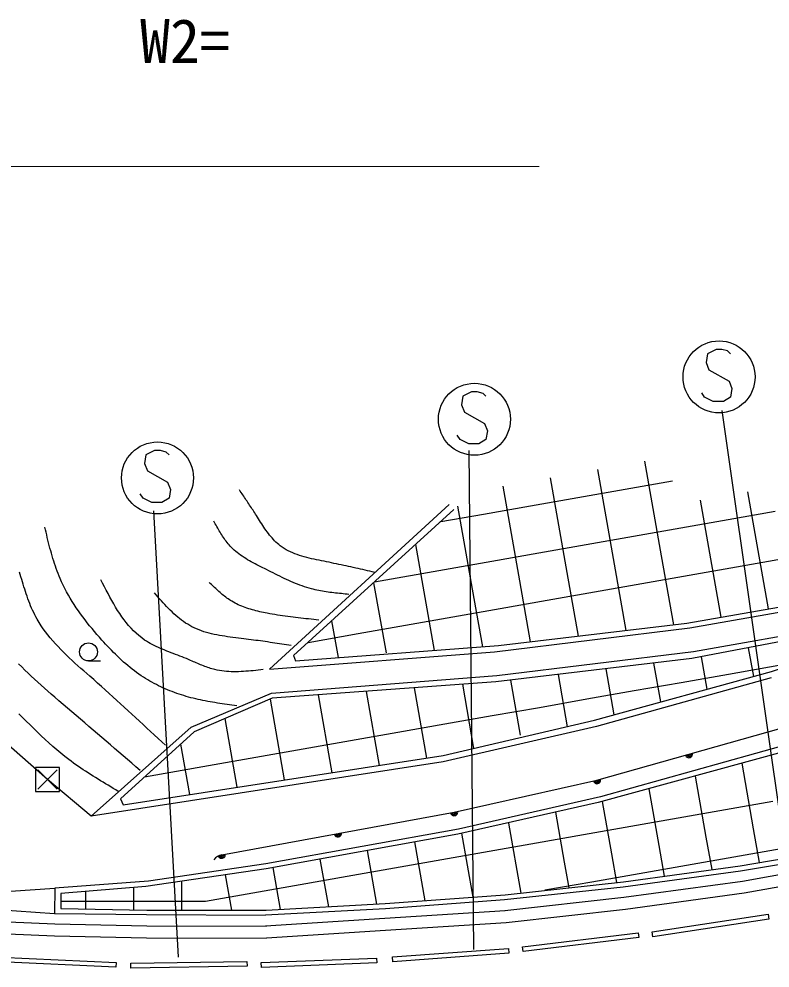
# Model space of a CAD drawing. Units: millimetres, scale not verified. Extents: x 40000 to 680000, y 20000 to 380000.
# Drawn here: x 337835 to 369130, y 278648 to 318214 of the extents above; entities that cross this region are included whole.
import ezdxf
from ezdxf.enums import TextEntityAlignment as Align

# ---------------------------------------------------------------- set-up
doc = ezdxf.new("R2010")
doc.units = ezdxf.units.MM
doc.header["$LTSCALE"] = 1000
for name, color, linetype, lineweight in [('M-BGD', 7, 'Continuous', 25), ('M-BMK-ROW', 30, 'Continuous', 25), ('M-STR-STRC', 7, 'Continuous', 25), ('M-TTL', 2, 'Continuous', 140)]:
    doc.layers.add(name, color=color, linetype=linetype, lineweight=lineweight)
doc.layers.add('M-STR-STR1', color=7, linetype='Continuous')
doc.styles.add('ＭＳ ゴシック', font='')
doc.styles.get('ＭＳ ゴシック').set_extended_font_data('MS Gothic')

msp = doc.modelspace()

# ---------------------------------------------------------------- linework, layer by layer
at = {"layer": 'M-BGD'}
for p, q in [((363906, 299775), (364253, 297805)), ((361936, 299428), (362283, 297458)), ((357997, 298733), (358344, 296764)), ((359967, 299080), (360314, 297111)), ((363095, 298617), (365064, 298964)), ((361125, 298269), (363095, 298617)), ((368192, 298500), (368540, 296530)), ((348280, 291104), (355767, 297973)), ((359155, 297922), (361125, 298269)), ((366223, 298153), (366570, 296183)), ((355416, 297263), (357186, 297575)), ((356113, 297898), (356375, 296416)), ((357186, 297575), (359155, 297922)), ((364253, 297805), (364600, 295836)), ((367381, 297342), (369351, 297689)), ((362283, 297458), (362631, 295489)), ((365412, 296994), (367381, 297342)), ((358344, 296764), (358692, 294794)), ((360314, 297111), (360661, 295141)), ((363442, 296647), (365412, 296994)), ((356375, 296416), (356722, 294447)), ((361472, 296300), (363442, 296647)), ((368540, 296530), (369053, 293616)), ((354364, 296304), (354752, 294099)), ((359503, 295952), (361472, 296300)), ((366570, 296183), (367083, 293272)), ((355563, 295258), (357533, 295605)), ((357533, 295605), (359503, 295952)), ((364600, 295836), (365108, 292959)), ((367728, 295372), (369698, 295719)), ((352651, 294744), (355563, 295258)), ((362631, 295489), (363118, 292722)), ((365759, 295025), (367728, 295372)), ((358692, 294794), (359140, 292250)), ((360661, 295141), (361129, 292486)), ((363789, 294677), (365759, 295025)), ((352614, 294710), (353130, 291782)), ((356722, 294447), (357146, 292042)), ((361820, 294330), (363789, 294677)), ((354752, 294099), (355142, 291891)), ((357880, 293635), (359850, 293983)), ((359850, 293983), (361820, 294330)), ((355911, 293288), (357880, 293635)), ((353941, 292941), (355911, 293288)), ((350864, 293116), (351133, 291589)), ((351972, 292594), (353941, 292941)), ((349886, 292226), (351972, 292594)), ((368226, 292000), (368437, 290802)), ((366261, 291628), (366500, 290271)), ((340731, 291452), (341231, 291452)), ((364276, 291363), (364563, 289740)), ((367403, 290905), (370498, 291451)), ((360298, 290888), (360683, 288705)), ((362287, 291126), (362625, 289210)), ((365434, 290558), (367403, 290905)), ((357710, 290578), (348386, 289894)), ((356309, 290476), (356781, 287803)), ((358310, 290650), (358714, 288358)), ((369177, 290740), (361898, 288719)), ((363464, 290211), (365434, 290558)), ((350295, 290034), (350866, 286792)), ((352300, 290181), (352844, 287095)), ((354305, 290328), (354821, 287399)), ((361495, 289864), (363464, 290211)), ((348295, 289855), (348889, 286489)), ((359525, 289516), (361495, 289864)), ((357555, 289169), (359525, 289516)), ((346407, 289045), (346912, 286185)), ((355586, 288822), (357555, 289169)), ((351646, 288127), (353616, 288474)), ((353616, 288474), (355586, 288822)), ((361898, 288719), (355506, 287239)), ((349677, 287780), (351646, 288127)), ((344564, 287979), (344934, 285882)), ((347707, 287432), (349677, 287780)), ((369814, 287952), (362071, 285778)), ((345738, 287085), (347707, 287432)), ((343069, 286615), (345738, 287085)), ((367949, 287182), (368431, 284448)), ((366012, 286651), (366462, 284101)), ((364075, 286119), (364492, 283754)), ((362138, 285588), (362523, 283406)), ((367273, 285259), (369243, 285607)), ((360186, 285143), (360553, 283059)), ((363334, 284565), (365303, 284912)), ((365303, 284912), (367273, 285259)), ((358236, 284681), (358749, 281775)), ((361364, 284217), (363334, 284565)), ((356278, 284268), (356748, 281603)), ((359395, 283870), (361364, 284217)), ((366462, 284101), (366700, 282751)), ((368431, 284448), (368678, 283048)), ((354311, 283905), (354743, 281455)), ((357425, 283523), (359395, 283870)), ((364492, 283754), (364717, 282479)), ((352343, 283549), (352737, 281313)), ((355455, 283176), (357425, 283523)), ((362523, 283406), (362733, 282214)), ((367620, 283290), (369590, 283637)), ((350375, 283193), (350726, 281201)), ((353486, 282828), (355455, 283176)), ((360553, 283059), (360741, 281994)), ((363681, 282595), (365651, 282942)), ((365651, 282942), (367620, 283290)), ((346429, 282535), (346690, 281058)), ((348407, 282837), (348715, 281088)), ((351516, 282481), (353486, 282828)), ((361711, 282248), (363681, 282595)), ((344607, 282266), (344607, 281063)), ((347577, 281786), (349546, 282134)), ((349546, 282134), (351516, 282481)), ((359742, 281901), (361711, 282248)), ((340607, 281840), (340607, 281109)), ((342607, 282003), (342607, 281075)), ((345607, 281439), (347577, 281786)), ((331714, 281464), (339319, 280923)), ((339607, 281439), (341607, 281439)), ((341607, 281439), (343607, 281439)), ((343607, 281439), (345607, 281439))]:
    msp.add_line(p, q, dxfattribs=at)
for points in [[(357817, 292093), (365670, 293026), (371549, 294052), (378221, 295592), (380880, 295949), (394960, 302673), (396574, 303765), (395482, 305094)], [(363022, 282246), (367893, 282915), (372858, 283755), (379652, 285231), (382644, 285991), (387441, 287274), (392285, 288651), (396987, 290171), (406296, 293448), (415700, 296868), (423305, 299674), (424324, 300044), (424031, 301408), (420169, 300923), (415810, 299827), (404799, 297574), (402060, 298818), (386959, 293953), (383916, 293053), (378293, 290727), (369784, 287686), (361975, 285543)], [(352656, 295143), (352557, 295166), (352459, 295188), (352360, 295211), (352261, 295233), (352162, 295256), (352063, 295278), (351964, 295300), (351865, 295323), (351765, 295345), (351666, 295367), (351566, 295389), (351465, 295411), (351365, 295433), (351264, 295455), (351163, 295476), (351061, 295498), (350959, 295519), (350857, 295540), (350754, 295562), (350650, 295583), (350547, 295603), (350444, 295624), (350340, 295645), (350236, 295667), (350133, 295689), (350030, 295712), (349927, 295736), (349825, 295762), (349724, 295789), (349624, 295818), (349526, 295849), (349429, 295882), (349333, 295918), (349239, 295956), (349147, 295997), (349057, 296041), (348969, 296088), (348884, 296138), (348801, 296193), (348721, 296251), (348661, 296300), (348602, 296351), (348544, 296404), (348488, 296459), (348434, 296517), (348381, 296576), (348329, 296637), (348279, 296699), (348229, 296763), (348181, 296827), (348133, 296893), (348086, 296960), (348040, 297028), (347994, 297096), (347949, 297165), (347905, 297234), (347860, 297304), (347816, 297373), (347772, 297443), (347728, 297512), (347693, 297567), (347658, 297621), (347623, 297676), (347588, 297730), (347552, 297784), (347517, 297838), (347482, 297892), (347446, 297946), (347411, 297999), (347376, 298052), (347340, 298106), (347305, 298159), (347270, 298212), (347234, 298265), (347199, 298318), (347163, 298370), (347128, 298423), (347092, 298476), (347057, 298529), (347022, 298581)], [(355960, 297758), (349279, 291673), (349357, 291455), (357817, 292093)], [(351586, 294227), (351507, 294234), (351427, 294241), (351347, 294248), (351268, 294256), (351188, 294263), (351109, 294271), (351030, 294280), (350951, 294289), (350872, 294298), (350793, 294308), (350715, 294319), (350636, 294330), (350558, 294343), (350480, 294356), (350403, 294370), (350326, 294385), (350249, 294401), (350172, 294418), (350096, 294436), (350020, 294456), (349923, 294483), (349827, 294512), (349731, 294543), (349636, 294576), (349541, 294610), (349447, 294647), (349353, 294684), (349260, 294723), (349167, 294764), (349074, 294805), (348981, 294848), (348889, 294891), (348796, 294935), (348704, 294980), (348611, 295026), (348519, 295072), (348427, 295118), (348334, 295165), (348241, 295211), (348148, 295258), (348069, 295298), (347989, 295338), (347909, 295378), (347830, 295418), (347750, 295459), (347671, 295500), (347593, 295542), (347515, 295584), (347439, 295628), (347363, 295672), (347288, 295718), (347214, 295764), (347141, 295812), (347070, 295861), (347000, 295912), (346932, 295965), (346865, 296019), (346801, 296075), (346738, 296134), (346678, 296194), (346634, 296240), (346591, 296288), (346549, 296337), (346509, 296387), (346469, 296439), (346430, 296491), (346393, 296543), (346356, 296597), (346319, 296652), (346284, 296707), (346249, 296763), (346214, 296819), (346181, 296876), (346147, 296933), (346114, 296991), (346081, 297049), (346049, 297107), (346016, 297165), (345984, 297224), (345952, 297282)], [(346911, 289580), (346810, 289594), (346708, 289608), (346607, 289622), (346506, 289636), (346404, 289650), (346303, 289665), (346202, 289681), (346101, 289696), (346000, 289712), (345899, 289729), (345798, 289747), (345698, 289765), (345597, 289784), (345497, 289804), (345397, 289825), (345297, 289847), (345197, 289870), (345098, 289894), (344999, 289919), (344900, 289946), (344801, 289974), (344702, 290003), (344604, 290034), (344506, 290066), (344409, 290099), (344312, 290134), (344215, 290170), (344119, 290208), (344024, 290246), (343929, 290287), (343835, 290329), (343742, 290372), (343649, 290416), (343558, 290462), (343467, 290510), (343376, 290559), (343287, 290609), (343199, 290661), (343111, 290714), (343025, 290769), (342928, 290833), (342832, 290899), (342738, 290966), (342644, 291036), (342552, 291107), (342462, 291180), (342372, 291254), (342283, 291329), (342196, 291406), (342109, 291484), (342023, 291564), (341938, 291644), (341854, 291726), (341771, 291809), (341689, 291893), (341607, 291977), (341526, 292063), (341446, 292149), (341367, 292236), (341288, 292323), (341183, 292440), (341080, 292558), (340979, 292677), (340878, 292798), (340779, 292919), (340681, 293041), (340586, 293165), (340492, 293289), (340399, 293415), (340309, 293542), (340222, 293670), (340136, 293800), (340053, 293931), (339972, 294063), (339895, 294196), (339820, 294331), (339747, 294467), (339678, 294604), (339613, 294743), (339550, 294884), (339507, 294986), (339465, 295090), (339426, 295194), (339387, 295299), (339351, 295404), (339315, 295510), (339281, 295616), (339248, 295723), (339216, 295831), (339185, 295939), (339155, 296047), (339126, 296156), (339097, 296265), (339069, 296374), (339042, 296483), (339015, 296593), (338988, 296703), (338962, 296813), (338936, 296923), (338910, 297033)], [(340841, 284983), (339021, 286504), (331737, 292918), (330362, 295552), (330106, 295402)], [(348280, 291104), (357651, 291835), (365793, 292830), (371564, 293848), (378250, 295339)], [(343939, 287934), (343784, 288078), (343629, 288222), (343474, 288366), (343318, 288510), (343163, 288654), (343007, 288798), (342851, 288943), (342695, 289087), (342538, 289231), (342381, 289375), (342224, 289519), (342066, 289663), (341908, 289807), (341750, 289951), (341590, 290095), (341430, 290239), (341270, 290383), (341109, 290527), (340947, 290671), (340785, 290814), (340661, 290924), (340537, 291033), (340414, 291142), (340290, 291252), (340168, 291362), (340046, 291474), (339926, 291586), (339806, 291699), (339689, 291813), (339574, 291929), (339461, 292046), (339350, 292165), (339242, 292285), (339138, 292408), (339036, 292533), (338939, 292659), (338845, 292789), (338756, 292920), (338670, 293055), (338590, 293192), (338540, 293283), (338493, 293374), (338447, 293467), (338403, 293561), (338361, 293656), (338321, 293752), (338281, 293849), (338244, 293946), (338207, 294045), (338172, 294144), (338137, 294243), (338104, 294344), (338072, 294444), (338040, 294545), (338009, 294647), (337978, 294749), (337948, 294851), (337918, 294953), (337888, 295056), (337858, 295158)], [(348009, 291089), (347906, 291077), (347803, 291066), (347700, 291054), (347597, 291044), (347494, 291034), (347392, 291025), (347290, 291017), (347188, 291010), (347086, 291005), (346985, 291001), (346884, 290999), (346783, 290999), (346683, 291001), (346583, 291005), (346484, 291012), (346385, 291021), (346287, 291034), (346190, 291049), (346093, 291067), (345997, 291089), (345936, 291104), (345876, 291121), (345816, 291139), (345757, 291158), (345697, 291179), (345638, 291200), (345578, 291222), (345519, 291245), (345460, 291268), (345401, 291292), (345342, 291317), (345283, 291342), (345224, 291367), (345165, 291393), (345106, 291419), (345047, 291444), (344987, 291470), (344928, 291496), (344868, 291521), (344808, 291546), (344718, 291583), (344628, 291619), (344537, 291654), (344447, 291689), (344356, 291724), (344265, 291758), (344175, 291793), (344085, 291828), (343995, 291863), (343906, 291899), (343817, 291935), (343730, 291973), (343643, 292011), (343557, 292051), (343472, 292092), (343389, 292135), (343307, 292179), (343227, 292225), (343148, 292273), (343071, 292323), (342949, 292410), (342831, 292504), (342718, 292602), (342610, 292706), (342505, 292815), (342404, 292929), (342307, 293047), (342212, 293169), (342121, 293295), (342032, 293424), (341946, 293557), (341862, 293692), (341780, 293830), (341700, 293970), (341622, 294112), (341544, 294255), (341468, 294400), (341392, 294545), (341317, 294692), (341242, 294838)], [(346282, 283372), (355966, 285146), (361919, 286480), (369594, 288649), (377162, 291232), (380672, 293028), (384156, 294916)], [(350332, 293157), (350224, 293168), (350116, 293178), (350008, 293189), (349900, 293200), (349793, 293211), (349685, 293223), (349577, 293234), (349469, 293246), (349361, 293259), (349253, 293272), (349145, 293285), (349037, 293299), (348929, 293314), (348821, 293329), (348713, 293345), (348605, 293362), (348497, 293380), (348389, 293399), (348281, 293418), (348172, 293439), (348095, 293454), (348018, 293470), (347941, 293487), (347864, 293504), (347787, 293522), (347710, 293541), (347634, 293561), (347559, 293582), (347483, 293604), (347408, 293628), (347334, 293652), (347261, 293678), (347188, 293705), (347115, 293734), (347044, 293764), (346974, 293796), (346904, 293829), (346836, 293864), (346768, 293901), (346702, 293940), (346650, 293971), (346600, 294004), (346549, 294038), (346500, 294073), (346451, 294109), (346403, 294146), (346355, 294184), (346308, 294222), (346261, 294261), (346214, 294301), (346168, 294341), (346122, 294382), (346077, 294424), (346031, 294465), (345986, 294508), (345941, 294550), (345897, 294593), (345852, 294636), (345807, 294679), (345763, 294722)], [(348357, 290107), (357751, 290840), (365941, 291840), (371760, 292868), (379606, 294617)], [(349174, 292093), (349076, 292108), (348979, 292123), (348881, 292138), (348784, 292152), (348686, 292167), (348588, 292182), (348491, 292196), (348393, 292211), (348295, 292225), (348196, 292240), (348098, 292254), (347999, 292268), (347901, 292282), (347802, 292296), (347702, 292309), (347603, 292323), (347503, 292336), (347403, 292349), (347303, 292362), (347202, 292375), (347090, 292389), (346977, 292403), (346865, 292417), (346752, 292431), (346639, 292446), (346527, 292462), (346414, 292478), (346303, 292496), (346192, 292515), (346081, 292536), (345972, 292558), (345863, 292583), (345755, 292610), (345649, 292639), (345544, 292670), (345440, 292705), (345338, 292743), (345238, 292783), (345140, 292828), (345043, 292876), (344953, 292925), (344865, 292977), (344779, 293032), (344694, 293091), (344611, 293152), (344529, 293215), (344449, 293282), (344369, 293350), (344291, 293420), (344214, 293493), (344138, 293567), (344062, 293643), (343988, 293720), (343914, 293798), (343840, 293877), (343768, 293958), (343695, 294039), (343623, 294120), (343551, 294202), (343479, 294284)], [(361814, 288987), (369190, 291008), (373651, 292519), (375059, 293060), (374970, 293373), (371773, 292671), (365868, 291554), (357710, 290578)], [(342888, 286882), (342710, 287034), (342532, 287186), (342354, 287338), (342176, 287490), (341998, 287643), (341820, 287795), (341642, 287947), (341463, 288100), (341285, 288252), (341107, 288405), (340929, 288558), (340751, 288711), (340572, 288864), (340394, 289018), (340215, 289172), (340037, 289326), (339858, 289481), (339679, 289635), (339500, 289790), (339322, 289946), (339181, 290068), (339041, 290190), (338901, 290313), (338762, 290437), (338623, 290561), (338485, 290686), (338349, 290812), (338214, 290940), (338080, 291068), (337948, 291198), (337817, 291329)], [(355506, 287239), (340841, 284983), (345013, 288690), (348357, 290107)], [(348386, 289894), (345134, 288499), (342068, 285702)], [(341973, 286014), (341867, 286076), (341762, 286139), (341656, 286202), (341550, 286265), (341445, 286328), (341339, 286392), (341234, 286456), (341130, 286520), (341026, 286584), (340922, 286650), (340818, 286715), (340715, 286781), (340613, 286848), (340511, 286916), (340410, 286984), (340310, 287054), (340210, 287124), (340111, 287195), (340013, 287267), (339916, 287340), (339745, 287473), (339576, 287609), (339410, 287748), (339246, 287889), (339084, 288033), (338924, 288180), (338765, 288328), (338607, 288478), (338450, 288629), (338294, 288781), (338139, 288935), (337983, 289089), (337827, 289243)], [(342068, 285702), (342172, 285458), (355516, 287505), (361814, 288987)], [(362071, 285778), (356148, 284435), (348121, 282992)], [(361975, 285543), (356122, 284233), (348130, 282787), (343118, 282045), (339584, 281756)], [(379315, 284484), (373904, 283322), (367982, 282259), (363044, 281588), (358074, 281035)], [(307460, 284098), (312331, 283262), (316296, 282725), (321150, 282015), (325585, 281483), (331670, 280843), (335111, 280665), (339334, 280496), (343156, 280405), (348145, 280389)], [(379420, 283996), (374001, 282831), (368060, 281765), (363105, 281092), (358129, 280538)], [(307375, 283605), (312256, 282767), (316227, 282230), (321084, 281519), (325529, 280986), (331631, 280345), (335088, 280165), (339318, 279996), (343150, 279905), (348144, 279889)], [(372820, 283506), (367899, 282687), (363014, 282019), (358070, 281494), (353106, 281112), (348101, 280847)], [(348121, 282992), (343225, 282262), (339323, 281975)], [(339584, 281756), (339584, 281127), (343157, 281066), (348132, 281056), (353098, 281334), (358088, 281702), (363022, 282246)], [(331714, 281464), (339323, 281975), (339319, 280923), (343145, 280880), (348101, 280847)], [(358096, 281037), (353073, 280708), (348112, 280388)], [(358129, 280538), (353106, 280210), (348144, 279889)]]:
    msp.add_lwpolyline(points, dxfattribs=at)
for points in [[(369083, 280689), (364250, 279954), (364220, 280152), (369053, 280887)], [(363660, 279919), (358843, 279330), (358819, 279528), (363636, 280118)], [(358252, 279262), (353419, 278912), (353405, 279111), (358237, 279462)], [(341871, 278680), (337037, 278899), (337046, 279099), (341880, 278880)], [(352746, 278861), (347940, 278676), (347932, 278876), (352738, 279061)], [(347338, 278725), (342499, 278648), (342496, 278848), (347335, 278925)]]:
    msp.add_lwpolyline(points, close=True, dxfattribs=at)
msp.add_circle((340731, 291827), 375, dxfattribs=at)
for centre, radius, start, end in [((365756, 287564), 150, 195.8928, 15.7887), ((365756, 287564), 100, 195.7086, 15.5546), ((365756, 287564), 50, 195.1541, 16.2602), ((361919, 286480), 150, 192.7364, 15.5241), ((361919, 286480), 100, 192.6526, 15.7086), ((361919, 286480), 50, 192.6526, 15.1541), ((355966, 285146), 149, 190.4077, 12.6526), ((355966, 285146), 100, 190.4077, 12.6526), ((355966, 285146), 50, 190.4077, 12.6526), ((351124, 284259), 150, 190.3389, 10.3389), ((351124, 284259), 100, 190.4077, 10.4077), ((351124, 284259), 50, 190.4077, 10.4077), ((346372, 282880), 500, 100.3663, 145.4207), ((346282, 283372), 150, 190.3389, 10.4077), ((346282, 283372), 101, 190.3048, 10.4077), ((346282, 283372), 50, 190.4077, 10.4077)]:
    msp.add_arc(centre, radius, start, end, dxfattribs=at)
at = {"layer": 'M-BMK-ROW'}
for p, q in [((339521, 287004), (338521, 287004)), ((339421, 286904), (338621, 286104)), ((338621, 286904), (339421, 286104)), ((339521, 286004), (339521, 287004))]:
    msp.add_line(p, q, dxfattribs=at)
msp.add_lwpolyline([(338521, 287004), (338521, 286004), (339521, 286004)], dxfattribs=at)
at = {"layer": 'M-STR-STRC'}
for p, q in [((370093, 281156), (367141, 301887)), ((356787, 279423), (356595, 300218)), ((343437, 297715), (344464, 279102))]:
    msp.add_line(p, q, dxfattribs=at)
for points in [[(367485, 304252), (367365, 304372), (367125, 304432), (366885, 304432), (366525, 304252), (366465, 303892), (366585, 303592), (367425, 303112), (367545, 302812), (367485, 302452), (367185, 302272), (366765, 302272), (366405, 302452), (366285, 302632)], [(357293, 302485), (357173, 302605), (356933, 302665), (356693, 302665), (356333, 302485), (356273, 302125), (356393, 301825), (357233, 301345), (357353, 301045), (357293, 300685), (356993, 300505), (356573, 300505), (356213, 300685), (356093, 300865)], [(344086, 300039), (343966, 300159), (343726, 300219), (343486, 300219), (343126, 300039), (343066, 299679), (343186, 299379), (344026, 298899), (344146, 298599), (344086, 298239), (343786, 298059), (343366, 298059), (343006, 298239), (342886, 298419)]]:
    msp.add_lwpolyline(points, dxfattribs=at)
for centre in [(367005, 303292), (356813, 301525), (343606, 299079)]:
    msp.add_circle(centre, 1500, dxfattribs=at)
at = {"layer": 'M-TTL', "color": 7, "lineweight": 13}
msp.add_lwpolyline([(321310, 286069), (330634, 312069), (359504, 312069)], dxfattribs=at)

# ---------------------------------------------------------------- texts
at = {"layer": 'M-STR-STR1', "style": 'ＭＳ ゴシック'}
msp.add_text('W2=', height=1833, dxfattribs=at).set_placement((342879, 315831), align=Align.BOTTOM_LEFT)

doc.saveas('drawing.dxf')
